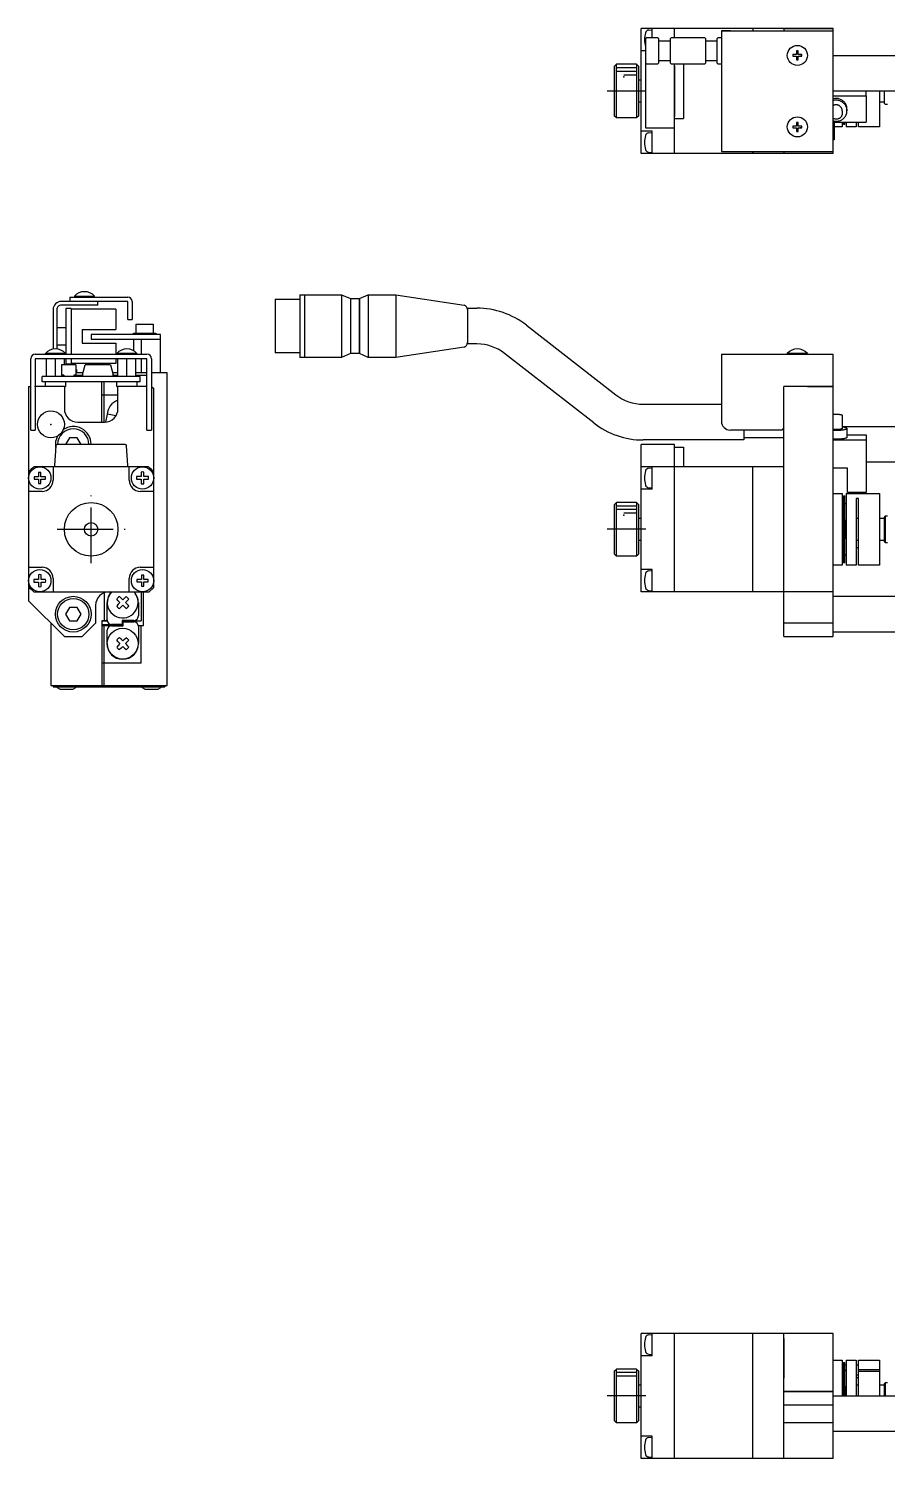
# Model space of a CAD drawing. Extents: x 212 to 617, y -8 to 312.
# Drawn here: x 211.5 to 403.8, y -7.9 to 312.2 of the extents above; entities that cross this region are included whole.
import ezdxf

# ---------------------------------------------------------------- set-up
doc = ezdxf.new("R2010")
doc.units = 0
doc.header["$LTSCALE"] = 10
doc.linetypes.add('CENTER', pattern=[2, 1.25, -0.25, 0.25, -0.25])
doc.layers.get('0').update_dxf_attribs({"linetype": 'CONTINUOUS'})

msp = doc.modelspace()

# ---------------------------------------------------------------- linework, layer by layer
at = {"color": 7, "linetype": 'CONTINUOUS'}
for p, q in [((348.603441, 284.222179), (348.603441, 312.222179)), ((391.603441, 312.222179), (348.603441, 312.222179)), ((350.335991, 311.905036), (351.103441, 311.972179)), ((351.103441, 310.222179), (351.103441, 312.222179)), ((356.113441, 310.222179), (356.113441, 312.222179)), ((366.603441, 311.722179), (391.603441, 311.722179)), ((366.603441, 311.722179), (366.603441, 310.722179)), ((368.603441, 311.722179), (366.603441, 311.722179)), ((366.603441, 310.722179), (366.603441, 285.722179)), ((368.603441, 311.722179), (380.103441, 311.722179)), ((373.603441, 312.222179), (373.603441, 311.722179)), ((380.103441, 311.722179), (380.603441, 311.722179)), ((380.603441, 312.222179), (380.603441, 311.722179)), ((380.603441, 312.222179), (391.603441, 312.222179)), ((380.603441, 311.722179), (391.103441, 311.722179)), ((383.103441, 312.222179), (385.103441, 312.222179)), ((383.103441, 312.222179), (387.103441, 312.222179)), ((385.103441, 312.222179), (387.103441, 312.222179)), ((391.603441, 284.222179), (391.603441, 312.222179)), ((349.603441, 309.875479), (349.944749, 310.222179)), ((349.603441, 309.875479), (349.603441, 289.972179)), ((349.944749, 310.222179), (352.303441, 310.222179)), ((352.303441, 310.222179), (352.603441, 309.922179)), ((352.603441, 304.522179), (352.603441, 309.922179)), ((352.603441, 309.472179), (355.103441, 309.472179)), ((355.103441, 309.922179), (355.403441, 310.222179)), ((355.103441, 309.922179), (355.103441, 304.522179)), ((355.403441, 310.222179), (362.803441, 310.222179)), ((362.803441, 310.222179), (363.103441, 309.922179)), ((363.103441, 304.522179), (363.103441, 309.922179)), ((363.103441, 309.472179), (365.603441, 309.472179)), ((365.603441, 309.922179), (365.903441, 310.222179)), ((365.603441, 309.922179), (365.603441, 304.522179)), ((365.903441, 310.222179), (366.603441, 310.222179)), ((342.603441, 303.722179), (343.103441, 304.222179)), ((347.603441, 304.222179), (343.103441, 304.222179)), ((347.603441, 304.222179), (348.103441, 303.722179)), ((349.603441, 307.222179), (348.603441, 307.222179)), ((349.944749, 304.222179), (349.603441, 304.568879)), ((352.303441, 304.222179), (349.944749, 304.222179)), ((352.603441, 304.522179), (352.303441, 304.222179)), ((355.103441, 304.972179), (352.603441, 304.972179)), ((355.403441, 304.222179), (355.103441, 304.522179)), ((362.803441, 304.222179), (355.403441, 304.222179)), ((356.113441, 303.875179), (356.113441, 304.222179)), ((358.103441, 304.222179), (358.103441, 303.875179)), ((363.103441, 304.522179), (362.803441, 304.222179)), ((365.603441, 304.972179), (363.103441, 304.972179)), ((365.903441, 304.222179), (365.603441, 304.522179)), ((366.603441, 304.222179), (365.903441, 304.222179)), ((382.591922, 306.402179), (382.591922, 306.042179)), ((383.423441, 306.402179), (382.591922, 306.402179)), ((382.591922, 306.042179), (383.423441, 306.042179)), ((382.591922, 306.042179), (383.08872, 306.042179)), ((383.423441, 307.233698), (383.423441, 306.402179)), ((383.783441, 307.233698), (383.423441, 307.233698)), ((383.423441, 306.042179), (383.423441, 305.21066)), ((383.423441, 305.21066), (383.783441, 305.21066)), ((383.783441, 306.402179), (383.783441, 307.233698)), ((384.61496, 306.402179), (383.783441, 306.402179)), ((383.783441, 306.042179), (384.61496, 306.042179)), ((383.783441, 305.21066), (383.783441, 306.042179)), ((384.61496, 306.042179), (384.118162, 306.042179)), ((384.61496, 306.042179), (384.61496, 306.402179)), ((391.603441, 306.222179), (411.603441, 306.222179)), ((342.603441, 303.722179), (342.603441, 298.222179)), ((348.103441, 292.722179), (348.103441, 303.722179)), ((356.103441, 303.875179), (356.113441, 303.875179)), ((356.113441, 292.569179), (356.113441, 303.875179)), ((356.113441, 303.875179), (356.113441, 292.569179)), ((358.103441, 303.875179), (358.103441, 292.569179)), ((342.603441, 298.222179), (342.603441, 292.722179)), ((348.103441, 300.722179), (348.603441, 300.722179)), ((411.603441, 298.222179), (391.603441, 298.222179)), ((399.003442, 297.160072), (399.003442, 298.222179)), ((402.003441, 298.222179), (402.003441, 290.222179)), ((403.003441, 298.222179), (403.003441, 295.522179)), ((348.603441, 295.722179), (348.103441, 295.722179)), ((391.603441, 297.160072), (399.003442, 297.160072)), ((391.783938, 296.51524), (391.603441, 296.468661)), ((391.783938, 296.133622), (391.603441, 296.087043)), ((391.692588, 295.015346), (391.603441, 294.966703)), ((391.78522, 295.057243), (391.692588, 295.015346)), ((391.967575, 296.547912), (391.783938, 296.51524)), ((391.967575, 296.166294), (391.783938, 296.133622)), ((391.880811, 295.092156), (391.78522, 295.057243)), ((391.978815, 295.119885), (391.880811, 295.092156)), ((392.153244, 296.566477), (391.967575, 296.547912)), ((392.153244, 296.184859), (391.967575, 296.166294)), ((392.078671, 295.140272), (391.978815, 295.119885)), ((392.17981, 295.1532), (392.078671, 295.140272)), ((392.339821, 296.570825), (392.153244, 296.566477)), ((392.339821, 296.189207), (392.153244, 296.184859)), ((392.281655, 295.158596), (392.17981, 295.1532)), ((392.383624, 295.15643), (392.281655, 295.158596)), ((392.526178, 296.560928), (392.339821, 296.570825)), ((392.526178, 296.17931), (392.339821, 296.189207)), ((392.485135, 295.146712), (392.383624, 295.15643)), ((392.58561, 295.129499), (392.485135, 295.146712)), ((392.711188, 296.536846), (392.526178, 296.560928)), ((392.711188, 296.155228), (392.526178, 296.17931)), ((392.684474, 295.104889), (392.58561, 295.129499)), ((392.781162, 295.073023), (392.684474, 295.104889)), ((392.893732, 296.498726), (392.711188, 296.536846)), ((392.893732, 296.117108), (392.711188, 296.155228)), ((392.875125, 295.034082), (392.781162, 295.073023)), ((392.965824, 294.988289), (392.875125, 295.034082)), ((393.072707, 296.446796), (392.893732, 296.498726)), ((393.072707, 296.065178), (392.893732, 296.117108)), ((393.052742, 294.935905), (392.965824, 294.988289)), ((393.135384, 294.877229), (393.052742, 294.935905)), ((393.247031, 296.381373), (393.072707, 296.446796)), ((393.247031, 295.999755), (393.072707, 296.065178)), ((393.213276, 294.812596), (393.135384, 294.877229)), ((393.285976, 294.742374), (393.213276, 294.812596)), ((393.415648, 296.30285), (393.247031, 296.381373)), ((393.415648, 295.921232), (393.247031, 295.999755)), ((393.353067, 294.666966), (393.285976, 294.742374)), ((393.414168, 294.5868), (393.353067, 294.666966)), ((393.468928, 294.502335), (393.414168, 294.5868)), ((393.57754, 296.211704), (393.415648, 296.30285)), ((393.57754, 295.830086), (393.415648, 295.921232)), ((393.517036, 294.414053), (393.468928, 294.502335)), ((393.731727, 296.108485), (393.57754, 296.211704)), ((393.731727, 295.726867), (393.57754, 295.830086)), ((393.877278, 295.993817), (393.731727, 296.108485)), ((393.877278, 295.612199), (393.731727, 295.726867)), ((394.013312, 295.868393), (393.877278, 295.993817)), ((394.013312, 295.486775), (393.877278, 295.612199)), ((394.139006, 295.732973), (394.013312, 295.868393)), ((394.139006, 295.351355), (394.013312, 295.486775)), ((394.253601, 295.588375), (394.139006, 295.732973)), ((394.253601, 295.206757), (394.139006, 295.351355)), ((394.356403, 295.435473), (394.253601, 295.588375)), ((394.356403, 295.053855), (394.253601, 295.206757)), ((394.446791, 295.275192), (394.356403, 295.435473)), ((394.446791, 294.893574), (394.356403, 295.053855)), ((394.524218, 295.108501), (394.446791, 295.275192)), ((394.524218, 294.726883), (394.446791, 294.893574)), ((394.588216, 294.936409), (394.524218, 295.108501)), ((394.588216, 294.554791), (394.524218, 294.726883)), ((394.638398, 294.759955), (394.588216, 294.936409)), ((394.638398, 294.378337), (394.588216, 294.554791)), ((394.674461, 294.580207), (394.638398, 294.759955)), ((394.696186, 294.398252), (394.674461, 294.580207)), ((399.003442, 297.160072), (399.003442, 291.270309)), ((403.003441, 295.722179), (402.003441, 295.722179)), ((403.303441, 295.222179), (403.003441, 295.522179)), ((403.753422, 295.222179), (403.303441, 295.222179)), ((343.103441, 292.222179), (342.603441, 292.722179)), ((347.603441, 292.222179), (343.103441, 292.222179)), ((348.103441, 292.722179), (347.603441, 292.222179)), ((356.103441, 292.569179), (356.113441, 292.569179)), ((356.113441, 292.069179), (356.113441, 292.569179)), ((356.113441, 292.069179), (358.103441, 292.069179)), ((356.113441, 285.376947), (356.113441, 292.069179)), ((358.103441, 292.569179), (358.103441, 292.069179)), ((391.683661, 292.083859), (391.603441, 292.128015)), ((391.603441, 291.580102), (391.775062, 291.535471)), ((391.766758, 292.045167), (391.683661, 292.083859)), ((391.852345, 292.012119), (391.766758, 292.045167)), ((391.775062, 291.535471), (391.949574, 291.503417)), ((391.940026, 291.984868), (391.852345, 292.012119)), ((392.029394, 291.963541), (391.940026, 291.984868)), ((391.949574, 291.503417), (392.126023, 291.484113)), ((392.120034, 291.948235), (392.029394, 291.963541)), ((392.211525, 291.939024), (392.120034, 291.948235)), ((392.126023, 291.484113), (392.303442, 291.477667)), ((392.303442, 291.935949), (392.211525, 291.939024)), ((392.409362, 291.940034), (392.303442, 291.935949)), ((392.303442, 291.477667), (392.491744, 291.48493)), ((392.514629, 291.952264), (392.409362, 291.940034)), ((392.491744, 291.48493), (392.678885, 291.506672)), ((392.618593, 291.972564), (392.514629, 291.952264)), ((392.720615, 292.000808), (392.618593, 291.972564)), ((392.678885, 291.506672), (392.863711, 291.542761)), ((392.820065, 292.036823), (392.720615, 292.000808)), ((392.916329, 292.080386), (392.820065, 292.036823)), ((392.863711, 291.542761), (393.045083, 291.592973)), ((393.008815, 292.131229), (392.916329, 292.080386)), ((393.096952, 292.189039), (393.008815, 292.131229)), ((393.045083, 291.592973), (393.221882, 291.657)), ((393.180197, 292.253458), (393.096952, 292.189039)), ((393.258036, 292.32409), (393.180197, 292.253458)), ((393.221882, 291.657), (393.393019, 291.734445)), ((393.32999, 292.400499), (393.258036, 292.32409)), ((393.395615, 292.482214), (393.32999, 292.400499)), ((393.393019, 291.734445), (393.557439, 291.824833)), ((393.454506, 292.568732), (393.395615, 292.482214)), ((393.506301, 292.659519), (393.454506, 292.568732)), ((393.55068, 292.754015), (393.506301, 292.659519)), ((393.558217, 294.322458), (393.517036, 294.414053)), ((393.587369, 292.851637), (393.55068, 292.754015)), ((393.557439, 291.824833), (393.714127, 291.927605)), ((393.592236, 294.228072), (393.558217, 294.322458)), ((393.616142, 292.951784), (393.587369, 292.851637)), ((393.618899, 294.131434), (393.592236, 294.228072)), ((393.636821, 293.053839), (393.616142, 292.951784)), ((393.638053, 294.033097), (393.618899, 294.131434)), ((393.649281, 293.157172), (393.636821, 293.053839)), ((393.649589, 293.93362), (393.638053, 294.033097)), ((393.653442, 293.261145), (393.649281, 293.157172)), ((393.653442, 293.833572), (393.649589, 293.93362)), ((393.653442, 293.833572), (393.653442, 293.261145)), ((393.714127, 291.927605), (393.862118, 292.042128)), ((393.862118, 292.042128), (394.000498, 292.167696)), ((394.000498, 292.167696), (394.128417, 292.303534)), ((394.128417, 292.303534), (394.245083, 292.448806)), ((394.245083, 292.448806), (394.349779, 292.602615)), ((394.349779, 292.602615), (394.441858, 292.764014)), ((394.441858, 292.764014), (394.520753, 292.932006)), ((394.520753, 292.932006), (394.585978, 293.105558)), ((394.585978, 293.105558), (394.63713, 293.283597)), ((394.63713, 293.283597), (394.673894, 293.465028)), ((394.674461, 294.198589), (394.638398, 294.378337)), ((394.673894, 293.465028), (394.696044, 293.64873)), ((394.696186, 294.016634), (394.674461, 294.198589)), ((394.696044, 293.64873), (394.703442, 293.833572)), ((394.703442, 294.21519), (394.696186, 294.398252)), ((394.703442, 293.833572), (394.696186, 294.016634)), ((394.703442, 294.21519), (394.703442, 293.833572)), ((351.103441, 289.222179), (348.603441, 289.222179)), ((349.603441, 289.972179), (356.103441, 289.972179)), ((350.335991, 288.905036), (351.103441, 288.972179)), ((351.103441, 284.222179), (351.103441, 289.222179)), ((382.591922, 290.402179), (382.591922, 290.042179)), ((383.423441, 290.402179), (382.591922, 290.402179)), ((382.591922, 290.042179), (383.423441, 290.042179)), ((382.591922, 290.042179), (383.08872, 290.042179)), ((383.423441, 291.233698), (383.423441, 290.402179)), ((383.783441, 291.233698), (383.423441, 291.233698)), ((383.423441, 290.042179), (383.423441, 289.21066)), ((383.423441, 289.21066), (383.783441, 289.21066)), ((383.783441, 290.402179), (383.783441, 291.233698)), ((384.61496, 290.402179), (383.783441, 290.402179)), ((383.783441, 290.042179), (384.61496, 290.042179)), ((383.783441, 289.21066), (383.783441, 290.042179)), ((384.61496, 290.042179), (384.118162, 290.042179)), ((384.61496, 290.042179), (384.61496, 290.402179)), ((391.603441, 291.270309), (399.003442, 291.270309)), ((391.603441, 291.097859), (391.803442, 291.097859)), ((391.803442, 291.097859), (391.803442, 287.297859)), ((393.653441, 290.222179), (391.803442, 290.222179)), ((393.653441, 291.270309), (393.653441, 290.222179)), ((393.953441, 290.722179), (393.953441, 291.270309)), ((394.203441, 290.722179), (393.953441, 290.722179)), ((394.203441, 290.722179), (394.203441, 291.270309)), ((394.503441, 291.270309), (394.503441, 290.222179)), ((396.753441, 290.222179), (394.503441, 290.222179)), ((396.753441, 291.270309), (396.753441, 290.222179)), ((397.253441, 290.222179), (397.253441, 291.270309)), ((402.003441, 290.222179), (397.253441, 290.222179)), ((356.113441, 284.222179), (356.113441, 285.376947)), ((366.603441, 285.722179), (366.603441, 284.722179)), ((391.803442, 287.297859), (391.603441, 287.297859)), ((391.603441, 284.222179), (348.603441, 284.222179)), ((350.321452, 284.540594), (351.103441, 284.472179)), ((366.603441, 284.722179), (391.603441, 284.722179)), ((373.603441, 284.722179), (373.603441, 284.222179)), ((373.613441, 284.222179), (373.613441, 284.722179)), ((380.603441, 284.722179), (380.603441, 284.222179)), ((223.021331, 253.144065), (223.018949, 253.148951)), ((223.021331, 253.144065), (223.018949, 253.148951)), ((225.046753, 253.148951), (225.044369, 253.144065)), ((233.732851, 251.125477), (218.832851, 251.125477)), ((227.032851, 250.325477), (218.832851, 250.325477)), ((220.732851, 252.125477), (233.732851, 252.125477)), ((220.732851, 252.125477), (220.732851, 251.125477)), ((221.782851, 252.309791), (224.032851, 252.309791)), ((221.782851, 252.309791), (221.782851, 252.125477)), ((224.032851, 252.309791), (226.282851, 252.309791)), ((226.282851, 252.125477), (226.282851, 252.309791)), ((227.032851, 250.325477), (227.032851, 251.125477)), ((233.732851, 247.125477), (233.732851, 251.125477)), ((234.732851, 251.125477), (234.732851, 247.125477)), ((266.753649, 251.623579), (266.753649, 245.623581)), ((266.753649, 251.623579), (272.253649, 251.623579)), ((272.253649, 252.623579), (272.253649, 245.623581)), ((272.253649, 252.623579), (273.253651, 252.623579)), ((273.253651, 252.623579), (273.253651, 245.623581)), ((273.253651, 252.623579), (273.253651, 245.623581)), ((273.253651, 252.623579), (281.560651, 252.623579)), ((281.560651, 252.623579), (281.560651, 245.623581)), ((281.560651, 252.623579), (283.560651, 251.773581)), ((283.560651, 251.773581), (283.560651, 245.623581)), ((283.560651, 251.773581), (285.560651, 251.773581)), ((285.560651, 251.773581), (287.560651, 252.623579)), ((285.560651, 251.773581), (285.560651, 245.623581)), ((285.560651, 245.623581), (285.560651, 251.773581)), ((287.560651, 252.623579), (287.560651, 245.623581)), ((287.560651, 252.623579), (293.753651, 252.623579)), ((293.753651, 252.623579), (293.753651, 245.623581)), ((293.753651, 252.623579), (308.987633, 250.307905)), ((217.032851, 249.325477), (217.032851, 240.478035)), ((217.832851, 249.325477), (217.832851, 240.505007)), ((221.032851, 249.575477), (219.832851, 249.575477)), ((219.832851, 249.575477), (219.832851, 239.325477)), ((221.032851, 249.575477), (221.032851, 239.325477)), ((231.032851, 249.425477), (221.032851, 249.425477)), ((231.032851, 249.425477), (231.032851, 244.825477)), ((233.732851, 247.125477), (234.732851, 247.125477)), ((309.753651, 249.623581), (309.753651, 241.623581)), ((309.753651, 249.623581), (311.891239, 249.623581)), ((217.832851, 245.325477), (219.832851, 245.325477)), ((223.532851, 244.825477), (231.032851, 244.825477)), ((223.532851, 244.825477), (223.532851, 241.825477)), ((241.032851, 243.725477), (225.532851, 243.725477)), ((225.532851, 243.725477), (225.532851, 242.725477)), ((235.032851, 244.025477), (237.532851, 244.025477)), ((235.032851, 243.725477), (235.032851, 244.025477)), ((235.632851, 246.025477), (237.532851, 246.025477)), ((235.632851, 244.025477), (235.632851, 246.025477)), ((237.532851, 246.025477), (239.432851, 246.025477)), ((237.532851, 244.025477), (240.032851, 244.025477)), ((239.432851, 246.025477), (239.432851, 244.025477)), ((240.032851, 244.025477), (240.032851, 243.725477)), ((241.032851, 235.125477), (241.032851, 243.725477)), ((266.753649, 245.623581), (266.753649, 239.623583)), ((272.253649, 245.623581), (272.253649, 238.623581)), ((273.253651, 245.623581), (273.253651, 238.623581)), ((273.253651, 245.623581), (273.253651, 238.623581)), ((281.560651, 245.623581), (281.560651, 238.623581)), ((283.560651, 245.623581), (283.560651, 239.473581)), ((285.560651, 245.623581), (285.560651, 239.473581)), ((285.560651, 239.473581), (285.560651, 245.623581)), ((287.560651, 245.623581), (287.560651, 238.623581)), ((293.753651, 245.623581), (293.753651, 238.623581)), ((322.960127, 245.817935), (342.937081, 230.239725)), ((219.832851, 241.325477), (217.832851, 241.325477)), ((223.532851, 241.825477), (231.032851, 241.825477)), ((225.532851, 242.725477), (241.032851, 242.725477)), ((231.032851, 241.825477), (231.032851, 239.325477)), ((232.518949, 240.34895), (232.521332, 240.344064)), ((234.54437, 240.344064), (234.546753, 240.34895)), ((235.032851, 242.725477), (235.032851, 240.123553)), ((236.796121, 239.325477), (236.796121, 242.725477)), ((308.987633, 240.939255), (293.753651, 238.623581)), ((311.891239, 241.623581), (309.753651, 241.623581)), ((382.589539, 240.348951), (382.591923, 240.344065)), ((384.614961, 240.344065), (384.617343, 240.348951)), ((384.614961, 240.344065), (384.617343, 240.348951)), ((212.032851, 222.325477), (212.032851, 238.325477)), ((213.032851, 239.325477), (238.032851, 239.325477)), ((213.032851, 238.325477), (213.032851, 222.325477)), ((238.032851, 238.325477), (213.032851, 238.325477)), ((219.782851, 239.509791), (215.282851, 239.509791)), ((215.282851, 239.325477), (215.282851, 239.509791)), ((215.532851, 234.325477), (215.532851, 238.325477)), ((217.532851, 234.325477), (217.532851, 238.325477)), ((222.132851, 236.925477), (218.932851, 236.925477)), ((218.932851, 236.925477), (218.932851, 234.625477)), ((219.532851, 236.925477), (219.532851, 238.325477)), ((219.782851, 239.509791), (219.782851, 239.325477)), ((219.832851, 238.325477), (219.832851, 237.075477)), ((221.032851, 237.075477), (219.832851, 237.075477)), ((221.032851, 238.325477), (221.032851, 237.075477)), ((231.032851, 237.225477), (221.032851, 237.225477)), ((222.132851, 236.925477), (222.132851, 234.625477)), ((223.632851, 234.725477), (224.222339, 236.925477)), ((229.843363, 236.925477), (224.222339, 236.925477)), ((229.843363, 236.925477), (230.432851, 234.725477)), ((231.032851, 238.325477), (231.032851, 237.225477)), ((235.782851, 239.509791), (231.282851, 239.509791)), ((231.282851, 239.325477), (231.282851, 239.509791)), ((231.532851, 234.325477), (231.532851, 238.325477)), ((233.532851, 234.325477), (233.532851, 238.325477)), ((235.532851, 234.325477), (235.532851, 238.325477)), ((235.782851, 239.509791), (235.782851, 239.325477)), ((236.796121, 235.125477), (236.796121, 238.325477)), ((238.032851, 222.325477), (238.032851, 238.325477)), ((239.032851, 238.325477), (239.032851, 222.325477)), ((272.253649, 239.623583), (266.753649, 239.623583)), ((273.253651, 238.623581), (272.253649, 238.623581)), ((281.560651, 238.623581), (273.253651, 238.623581)), ((283.560651, 239.473581), (281.560651, 238.623581)), ((285.560651, 239.473581), (283.560651, 239.473581)), ((287.560651, 238.623581), (285.560651, 239.473581)), ((293.753651, 238.623581), (287.560651, 238.623581)), ((338.017575, 223.931123), (318.040621, 239.509333)), ((366.603441, 239.325477), (391.603441, 239.325477)), ((366.603441, 239.325477), (366.603441, 238.325477)), ((366.603441, 239.325477), (381.353441, 239.325477)), ((366.603441, 238.325477), (366.603441, 224.325477)), ((381.353441, 239.325477), (381.353441, 239.509791)), ((385.853441, 239.509791), (385.853441, 239.325477)), ((385.853441, 239.325477), (391.603441, 239.325477)), ((391.603441, 176.125477), (391.603441, 239.325477)), ((214.532851, 233.125477), (214.532851, 234.325477)), ((236.532851, 234.325477), (214.532851, 234.325477)), ((219.432851, 234.625477), (218.932851, 234.625477)), ((219.432851, 234.625477), (219.432851, 234.325477)), ((221.632851, 234.625477), (221.632851, 234.325477)), ((222.132851, 234.625477), (221.632851, 234.625477)), ((222.232851, 235.925477), (222.132851, 235.925477)), ((223.74003, 235.125477), (222.132851, 235.125477)), ((222.132851, 234.625477), (223.632851, 234.625477)), ((222.232851, 235.925477), (222.232851, 235.125477)), ((223.632851, 234.725477), (223.632851, 234.325477)), ((231.532851, 235.125477), (230.325671, 235.125477)), ((230.432851, 234.325477), (230.432851, 234.725477)), ((230.432851, 234.625477), (231.532851, 234.625477)), ((236.707957, 235.125477), (235.532851, 235.125477)), ((235.532851, 234.625477), (238.032851, 234.625477)), ((236.532851, 233.125477), (236.532851, 234.325477)), ((236.707957, 235.125477), (236.796121, 235.125477)), ((238.032851, 235.125477), (236.796121, 235.125477)), ((242.532851, 235.125477), (239.032851, 235.125477)), ((242.532851, 165.125477), (242.532851, 235.125477)), ((211.532851, 232.125477), (211.532851, 184.125477)), ((211.532851, 232.125477), (212.032851, 232.125477)), ((219.532851, 232.125477), (213.032851, 232.125477)), ((236.532851, 233.125477), (214.532851, 233.125477)), ((215.282851, 232.125477), (215.282851, 233.125477)), ((219.532851, 232.125477), (219.532851, 227.125477)), ((219.532851, 232.125477), (219.782851, 232.125477)), ((219.782851, 233.125477), (219.782851, 232.125477)), ((227.945882, 224.125477), (227.945882, 233.125477)), ((228.462097, 224.125477), (228.462097, 233.125477)), ((231.282851, 232.125477), (231.282851, 233.125477)), ((231.282851, 232.125477), (231.532851, 232.125477)), ((231.532851, 227.125477), (231.532851, 232.125477)), ((238.032851, 232.125477), (231.532851, 232.125477)), ((235.782851, 233.125477), (235.782851, 232.125477)), ((239.032851, 232.125477), (239.532851, 231.625477)), ((239.532851, 187.125477), (239.532851, 231.625477)), ((391.603441, 232.125477), (380.603441, 232.125477)), ((380.603441, 176.125477), (380.603441, 232.125477)), ((385.853441, 232.125477), (391.603441, 232.125477)), ((231.532851, 230.125477), (227.945882, 230.125477)), ((349.086463, 228.125477), (366.603441, 228.125477)), ((222.532851, 224.125477), (228.532851, 224.125477)), ((228.825492, 224.139784), (229.168688, 225.905376)), ((231.076281, 225.534577), (229.168688, 225.905376)), ((391.603442, 225.868043), (391.692589, 225.877499)), ((391.692589, 225.877499), (391.785221, 225.885643)), ((391.785221, 225.885643), (391.880812, 225.892429)), ((391.880812, 225.892429), (391.978816, 225.897819)), ((391.978816, 225.897819), (392.078672, 225.901782)), ((392.078672, 225.901782), (392.179811, 225.904295)), ((392.179811, 225.904295), (392.281656, 225.905344)), ((392.281656, 225.905344), (392.383625, 225.904922)), ((392.383625, 225.904922), (392.485136, 225.903034)), ((392.485136, 225.903034), (392.585611, 225.899688)), ((392.585611, 225.899688), (392.684475, 225.894904)), ((392.684475, 225.894904), (392.781163, 225.88871)), ((392.781163, 225.88871), (392.875126, 225.881141)), ((392.875126, 225.881141), (392.965825, 225.872239)), ((392.965825, 225.872239), (393.052743, 225.862057)), ((393.052743, 225.862057), (393.135385, 225.850651)), ((393.135385, 225.850651), (393.213277, 225.838088)), ((393.213277, 225.838088), (393.285977, 225.824438)), ((393.285977, 225.824438), (393.353068, 225.80978)), ((393.353068, 225.80978), (393.414169, 225.794198)), ((393.414169, 225.794198), (393.468929, 225.777779)), ((393.468929, 225.777779), (393.517037, 225.760619)), ((393.517037, 225.760619), (393.558218, 225.742815)), ((393.558218, 225.742815), (393.592237, 225.724468)), ((393.592237, 225.724468), (393.6189, 225.705684)), ((393.6189, 225.705684), (393.638054, 225.686569)), ((393.638054, 225.686569), (393.64959, 225.667232)), ((393.64959, 225.667232), (393.653443, 225.647785)), ((393.653443, 225.647785), (393.653443, 222.702903)), ((212.032851, 222.325477), (213.032851, 222.325477)), ((238.032851, 222.325477), (239.032851, 222.325477)), ((380.103441, 222.325477), (368.603441, 222.325477)), ((371.603441, 222.325477), (371.603441, 220.125477)), ((380.603441, 222.825477), (380.103441, 222.325477)), ((391.683662, 222.474062), (391.603442, 222.482645)), ((391.775063, 222.256197), (391.603442, 222.264873)), ((391.766759, 222.466541), (391.683662, 222.474062)), ((391.852346, 222.460117), (391.766759, 222.466541)), ((391.949575, 222.249967), (391.775063, 222.256197)), ((391.940027, 222.45482), (391.852346, 222.460117)), ((392.029395, 222.450674), (391.940027, 222.45482)), ((392.126024, 222.246214), (391.949575, 222.249967)), ((392.120035, 222.447699), (392.029395, 222.450674)), ((392.211526, 222.445909), (392.120035, 222.447699)), ((392.303443, 222.244961), (392.126024, 222.246214)), ((392.303443, 222.445311), (392.211526, 222.445909)), ((392.409363, 222.446105), (392.303443, 222.445311)), ((392.491745, 222.246373), (392.303443, 222.244961)), ((392.51463, 222.448482), (392.409363, 222.446105)), ((392.678886, 222.250599), (392.491745, 222.246373)), ((392.618594, 222.452428), (392.51463, 222.448482)), ((392.720616, 222.457918), (392.618594, 222.452428)), ((392.863712, 222.257614), (392.678886, 222.250599)), ((392.820066, 222.464919), (392.720616, 222.457918)), ((392.91633, 222.473387), (392.820066, 222.464919)), ((393.045084, 222.267375), (392.863712, 222.257614)), ((393.008816, 222.48327), (392.91633, 222.473387)), ((393.096953, 222.494507), (393.008816, 222.48327)), ((393.221883, 222.27982), (393.045084, 222.267375)), ((393.180198, 222.507028), (393.096953, 222.494507)), ((393.258037, 222.520758), (393.180198, 222.507028)), ((393.39302, 222.294874), (393.221883, 222.27982)), ((393.329991, 222.53561), (393.258037, 222.520758)), ((393.395616, 222.551494), (393.329991, 222.53561)), ((393.55744, 222.312444), (393.39302, 222.294874)), ((393.454507, 222.568311), (393.395616, 222.551494)), ((393.506302, 222.585959), (393.454507, 222.568311)), ((393.550681, 222.604327), (393.506302, 222.585959)), ((393.58737, 222.623303), (393.550681, 222.604327)), ((393.714128, 222.33242), (393.55744, 222.312444)), ((393.616143, 222.642769), (393.58737, 222.623303)), ((393.636822, 222.662607), (393.616143, 222.642769)), ((393.649282, 222.682693), (393.636822, 222.662607)), ((393.653443, 222.702903), (393.649282, 222.682693)), ((393.653443, 223.125477), (410.026197, 223.125477)), ((393.653443, 223.081528), (393.809787, 223.059411)), ((393.862119, 222.354682), (393.714128, 222.33242)), ((393.809787, 223.059411), (393.956225, 223.03495)), ((394.000499, 222.379089), (393.862119, 222.354682)), ((393.956225, 223.03495), (394.091794, 223.008305)), ((394.128418, 222.405494), (394.000499, 222.379089)), ((394.091794, 223.008305), (394.215602, 222.979652)), ((394.245084, 222.433732), (394.128418, 222.405494)), ((394.215602, 222.979652), (394.326836, 222.949178)), ((394.34978, 222.463629), (394.245084, 222.433732)), ((394.326836, 222.949178), (394.424764, 222.917086)), ((394.441859, 222.495002), (394.34978, 222.463629)), ((394.424764, 222.917086), (394.508741, 222.883584)), ((394.520754, 222.527656), (394.441859, 222.495002)), ((394.508741, 222.883584), (394.578216, 222.848895)), ((394.585979, 222.561391), (394.520754, 222.527656)), ((394.578216, 222.848895), (394.632732, 222.813245)), ((394.637131, 222.595999), (394.585979, 222.561391)), ((394.632732, 222.813245), (394.67193, 222.77687)), ((394.673895, 222.631265), (394.637131, 222.595999)), ((394.67193, 222.77687), (394.695552, 222.740009)), ((394.696045, 222.666973), (394.673895, 222.631265)), ((394.695552, 222.740009), (394.703443, 222.702903)), ((394.703443, 222.702903), (394.696045, 222.666973)), ((394.703443, 222.702903), (394.703443, 220.739649)), ((394.703443, 221.312075), (399.003443, 221.312075)), ((399.003443, 221.312075), (399.003443, 220.167221)), ((217.61297, 218.846404), (217.303829, 214.425477)), ((233.153462, 219.125477), (217.912239, 219.125477)), ((220.666825, 220.625477), (219.8008, 219.125477)), ((222.398876, 220.625477), (220.666825, 220.625477)), ((223.264902, 219.125477), (222.398876, 220.625477)), ((233.761873, 214.425477), (233.452731, 218.846404)), ((356.103441, 219.125477), (348.603441, 219.125477)), ((348.603441, 186.125477), (348.603441, 219.125477)), ((371.603441, 220.125477), (349.086463, 220.125477)), ((356.103441, 214.125477), (356.103441, 219.125477)), ((356.113441, 218.525477), (358.103441, 218.525477)), ((358.103441, 218.525477), (358.103441, 214.125477)), ((380.603441, 220.625477), (371.603441, 220.625477)), ((391.603441, 220.167221), (399.003443, 220.167221)), ((391.775063, 220.292943), (391.603442, 220.301619)), ((391.949575, 220.286713), (391.775063, 220.292943)), ((392.126024, 220.28296), (391.949575, 220.286713)), ((392.303443, 220.281707), (392.126024, 220.28296)), ((392.491745, 220.283119), (392.303443, 220.281707)), ((392.678886, 220.287345), (392.491745, 220.283119)), ((392.863712, 220.29436), (392.678886, 220.287345)), ((393.045084, 220.304121), (392.863712, 220.29436)), ((393.221883, 220.316566), (393.045084, 220.304121)), ((393.39302, 220.33162), (393.221883, 220.316566)), ((393.55744, 220.34919), (393.39302, 220.33162)), ((393.714128, 220.369166), (393.55744, 220.34919)), ((393.862119, 220.391428), (393.714128, 220.369166)), ((394.000499, 220.415835), (393.862119, 220.391428)), ((394.128418, 220.44224), (394.000499, 220.415835)), ((394.245084, 220.470478), (394.128418, 220.44224)), ((394.34978, 220.500375), (394.245084, 220.470478)), ((394.441859, 220.531748), (394.34978, 220.500375)), ((394.520754, 220.564402), (394.441859, 220.531748)), ((394.585979, 220.598137), (394.520754, 220.564402)), ((394.637131, 220.632745), (394.585979, 220.598137)), ((394.673895, 220.668011), (394.637131, 220.632745)), ((394.696045, 220.703719), (394.673895, 220.668011)), ((394.703443, 220.739649), (394.696045, 220.703719)), ((399.003443, 220.167221), (399.003443, 208.387695)), ((409.425747, 215.125477), (399.003443, 215.125477)), ((214.032851, 214.125477), (212.687618, 214.125477)), ((212.784618, 211.885477), (212.784618, 211.365477)), ((213.772851, 211.885477), (212.784618, 211.885477)), ((212.784618, 211.365477), (213.772851, 211.365477)), ((213.772851, 212.87371), (213.772851, 211.885477)), ((214.292851, 212.87371), (213.772851, 212.87371)), ((213.772851, 211.365477), (213.772851, 210.377244)), ((217.032851, 214.125477), (214.032851, 214.125477)), ((214.292851, 211.885477), (214.292851, 212.87371)), ((215.281084, 211.885477), (214.292851, 211.885477)), ((214.292851, 211.365477), (215.281084, 211.365477)), ((214.292851, 210.377244), (214.292851, 211.365477)), ((215.281084, 211.365477), (215.281084, 211.885477)), ((234.032851, 214.125477), (217.032851, 214.125477)), ((217.032851, 214.125477), (217.032851, 211.125477)), ((217.303829, 214.425477), (217.282851, 214.125477)), ((233.782851, 214.125477), (233.761873, 214.425477)), ((234.032851, 211.125477), (234.032851, 214.125477)), ((237.032851, 214.125477), (234.032851, 214.125477)), ((236.732851, 211.925477), (235.716606, 211.925477)), ((235.716606, 211.325477), (236.732851, 211.325477)), ((236.732851, 212.941722), (236.732851, 211.925477)), ((236.732851, 211.325477), (236.732851, 210.309232)), ((238.378083, 214.125477), (237.032851, 214.125477)), ((237.332851, 211.925477), (237.332851, 212.941722)), ((238.349095, 211.925477), (237.332851, 211.925477)), ((237.332851, 210.309232), (237.332851, 211.325477)), ((237.332851, 211.325477), (238.349095, 211.325477)), ((380.603441, 214.125477), (348.603441, 214.125477)), ((350.335991, 213.808334), (351.103441, 213.875477)), ((351.103441, 209.125477), (351.103441, 214.125477)), ((394.803443, 213.786645), (391.603441, 213.786645)), ((394.803443, 208.387695), (394.803443, 213.786645)), ((214.532851, 208.625477), (211.532851, 208.625477)), ((213.772851, 210.377244), (214.292851, 210.377244)), ((239.532851, 208.625477), (236.532851, 208.625477)), ((351.103441, 209.125477), (348.603441, 209.125477)), ((350.321452, 209.443892), (351.103441, 209.375477)), ((391.603441, 208.125477), (393.653441, 208.125477)), ((393.653441, 208.125477), (393.653441, 192.125477)), ((394.503441, 208.125477), (394.503441, 192.125477)), ((394.503441, 208.125477), (402.003441, 208.125477)), ((399.003443, 208.387695), (394.803443, 208.387695)), ((402.003441, 208.125477), (402.003441, 192.125477)), ((342.603441, 205.625477), (343.099787, 206.121823)), ((342.603441, 205.625477), (342.603441, 194.625477)), ((347.603441, 206.125477), (343.103441, 206.125477)), ((347.603441, 206.125477), (343.103441, 206.125477)), ((347.603441, 206.121823), (343.103441, 206.121823)), ((347.607099, 206.121823), (348.103441, 205.625477)), ((348.103441, 194.625477), (348.103441, 205.625477)), ((393.653441, 205.914565), (393.953441, 205.914565)), ((393.953441, 192.625477), (393.953441, 207.625477)), ((393.953441, 207.625477), (394.203441, 207.625477)), ((394.203441, 192.625477), (394.203441, 207.625477)), ((394.203441, 205.914565), (394.503441, 205.914565)), ((397.253441, 207.016917), (396.753441, 207.016917)), ((396.753441, 207.016917), (396.753441, 192.125477)), ((397.253441, 192.125477), (397.253441, 207.016917)), ((348.103441, 202.625477), (348.603441, 202.625477)), ((393.953441, 202.114565), (393.653441, 202.114565)), ((394.503441, 202.114565), (394.203441, 202.114565)), ((394.303441, 200.125477), (394.303441, 202.114565)), ((396.753441, 202.625477), (397.253441, 202.625477)), ((402.003441, 202.625477), (403.003441, 202.625477)), ((403.003441, 202.825477), (403.303441, 203.125477)), ((403.003441, 202.825477), (403.003441, 200.125477)), ((403.303441, 203.125477), (403.753423, 203.125477)), ((394.303441, 198.136391), (394.303441, 200.125477)), ((403.003441, 200.125477), (403.003441, 197.425477)), ((348.603441, 197.625477), (348.103441, 197.625477)), ((393.653441, 198.136391), (393.953441, 198.136391)), ((394.203441, 198.136391), (394.503441, 198.136391)), ((397.253441, 197.625477), (396.753441, 197.625477)), ((396.753441, 196.062465), (397.253441, 196.062465)), ((403.003441, 197.625477), (402.003441, 197.625477)), ((403.303441, 197.125477), (403.003441, 197.425477)), ((403.753423, 197.125477), (403.303441, 197.125477)), ((343.099789, 194.129133), (342.603441, 194.625477)), ((347.603441, 194.129133), (343.099789, 194.129133)), ((347.603441, 194.125477), (343.103441, 194.125477)), ((347.603441, 194.125477), (343.103441, 194.125477)), ((348.103441, 194.625477), (347.607097, 194.129133)), ((393.653441, 192.125477), (391.603441, 192.125477)), ((393.953441, 194.336391), (393.653441, 194.336391)), ((394.203441, 192.625477), (393.953441, 192.625477)), ((394.503441, 194.336391), (394.203441, 194.336391)), ((396.753441, 192.125477), (394.503441, 192.125477)), ((402.003441, 192.125477), (397.253441, 192.125477)), ((211.532851, 191.625477), (214.532851, 191.625477)), ((213.732851, 188.925477), (212.716606, 188.925477)), ((213.732851, 189.941722), (213.732851, 188.925477)), ((214.332851, 188.925477), (214.332851, 189.941722)), ((215.349095, 188.925477), (214.332851, 188.925477)), ((217.032851, 189.125477), (217.032851, 186.125477)), ((234.032851, 186.125477), (234.032851, 189.125477)), ((235.784618, 188.885477), (235.784618, 188.365477)), ((236.772851, 188.885477), (235.784618, 188.885477)), ((236.532851, 191.625477), (239.532851, 191.625477)), ((236.772851, 189.87371), (236.772851, 188.885477)), ((237.292851, 189.87371), (236.772851, 189.87371)), ((237.292851, 188.885477), (237.292851, 189.87371)), ((238.281084, 188.885477), (237.292851, 188.885477)), ((238.281084, 188.365477), (238.281084, 188.885477)), ((351.103441, 191.125477), (348.603441, 191.125477)), ((350.335991, 190.808334), (351.103441, 190.875477)), ((351.103441, 186.125477), (351.103441, 191.125477)), ((212.687618, 186.125477), (238.532851, 186.125477)), ((212.716606, 188.325477), (213.732851, 188.325477)), ((213.732851, 188.325477), (213.732851, 187.309232)), ((214.332851, 188.325477), (215.349095, 188.325477)), ((214.332851, 187.309232), (214.332851, 188.325477)), ((228.462097, 185.927884), (228.462097, 179.625477)), ((228.462097, 185.927884), (228.462097, 180.125477)), ((235.784618, 188.365477), (236.772851, 188.365477)), ((236.739072, 186.125477), (236.739072, 179.625477)), ((236.772851, 188.365477), (236.772851, 187.377244)), ((236.772851, 187.377244), (237.292851, 187.377244)), ((237.257559, 178.625477), (237.257559, 186.125477)), ((237.292851, 188.365477), (238.281084, 188.365477)), ((237.292851, 187.377244), (237.292851, 188.365477)), ((239.532851, 187.125477), (238.532851, 186.125477)), ((391.603441, 186.125477), (348.603441, 186.125477)), ((350.321452, 186.443892), (351.103441, 186.375477)), ((356.103441, 186.125477), (350.603441, 186.125477)), ((219.532851, 176.125477), (211.532851, 184.125477)), ((220.666825, 182.625477), (219.8008, 181.125477)), ((222.398876, 182.625477), (220.666825, 182.625477)), ((223.264902, 181.125477), (222.398876, 182.625477)), ((226.532851, 183.125477), (226.532851, 179.125477)), ((229.096313, 179.825477), (229.096313, 183.725477)), ((231.613041, 184.101683), (231.260343, 184.473854)), ((231.613041, 183.349271), (231.260343, 182.9771)), ((231.980559, 183.725477), (231.613041, 184.101683)), ((231.980559, 183.725477), (231.613041, 183.349271)), ((232.220107, 184.708749), (231.847936, 185.061447)), ((232.220107, 182.742205), (231.847936, 182.389507)), ((232.596313, 184.341231), (232.220107, 184.708749)), ((232.596313, 183.109723), (232.220107, 182.742205)), ((232.596313, 184.341231), (232.972519, 184.708749)), ((232.596313, 183.109723), (232.972519, 182.742205)), ((232.972519, 184.708749), (233.34469, 185.061447)), ((232.972519, 182.742205), (233.34469, 182.389507)), ((233.212067, 183.725477), (233.579585, 184.101683)), ((233.212067, 183.725477), (233.579585, 183.349271)), ((233.579585, 184.101683), (233.932283, 184.473854)), ((233.579585, 183.349271), (233.932283, 182.9771)), ((236.096313, 183.725477), (236.096313, 180.725477)), ((391.603441, 185.125477), (409.425745, 185.125477)), ((219.8008, 181.125477), (220.666825, 179.625477)), ((220.666825, 179.625477), (222.398876, 179.625477)), ((222.398876, 179.625477), (223.264902, 181.125477)), ((227.945882, 179.625477), (227.945882, 165.125477)), ((229.116517, 179.625477), (227.945882, 179.625477)), ((229.142374, 179.525477), (227.945882, 179.525477)), ((232.496313, 179.725477), (232.496313, 178.825477)), ((235.096313, 179.725477), (232.496313, 179.725477)), ((232.496313, 179.625477), (236.739072, 179.625477)), ((232.696313, 179.425477), (235.096313, 179.425477)), ((232.696313, 178.525477), (232.696313, 179.425477)), ((216.532851, 179.125477), (216.532851, 165.125477)), ((219.532851, 176.125477), (223.532851, 176.125477)), ((226.532851, 179.125477), (223.532851, 176.125477)), ((232.696313, 178.725477), (227.945882, 178.725477)), ((227.945882, 178.625477), (232.696313, 178.625477)), ((228.462097, 170.125477), (228.462097, 178.625477)), ((228.462097, 165.125477), (228.462097, 178.125477)), ((229.095497, 178.725477), (231.655997, 178.725477)), ((229.096313, 174.525477), (229.096313, 177.525477)), ((232.496313, 178.825477), (230.096313, 178.825477)), ((230.096313, 178.525477), (232.696313, 178.525477)), ((231.655997, 178.725477), (232.317079, 178.725477)), ((231.69303, 178.725477), (231.693742, 178.725477)), ((231.69303, 178.725477), (231.701528, 178.725477)), ((231.693742, 178.725477), (231.69303, 178.725477)), ((232.532851, 178.725477), (231.69303, 178.725477)), ((232.696313, 178.725477), (231.69303, 178.725477)), ((231.69303, 178.725477), (232.044453, 178.725477)), ((231.69303, 178.725477), (232.044453, 178.725477)), ((232.532851, 178.725477), (231.69303, 178.725477)), ((231.69303, 178.725477), (231.701528, 178.725477)), ((231.69303, 178.725477), (232.317079, 178.725477)), ((231.693742, 178.725477), (231.701528, 178.725477)), ((231.693742, 178.725477), (231.701528, 178.725477)), ((232.304925, 178.725477), (232.044453, 178.725477)), ((232.044453, 178.725477), (232.304925, 178.725477)), ((232.304925, 178.725477), (232.317079, 178.725477)), ((232.304925, 178.725477), (232.317079, 178.725477)), ((236.076109, 178.625477), (236.085391, 178.625477)), ((236.085391, 178.625477), (237.257559, 178.625477)), ((236.096313, 178.425477), (236.096313, 174.525477)), ((236.739072, 170.125477), (236.739072, 178.625477)), ((236.739072, 170.625477), (236.739072, 178.125477)), ((391.603441, 179.125477), (380.603441, 179.125477)), ((380.603441, 176.125477), (391.603441, 176.125477)), ((410.026197, 177.125477), (391.603441, 177.125477)), ((231.613041, 174.901683), (231.260343, 175.273854)), ((231.613041, 174.149271), (231.260343, 173.7771)), ((231.980559, 174.525477), (231.613041, 174.901683)), ((231.980559, 174.525477), (231.613041, 174.149271)), ((232.220107, 175.508749), (231.847936, 175.861448)), ((232.220107, 173.542205), (231.847936, 173.189507)), ((232.596313, 175.141231), (232.220107, 175.508749)), ((232.596313, 173.909723), (232.220107, 173.542205)), ((232.596313, 175.141231), (232.972519, 175.508749)), ((232.596313, 173.909723), (232.972519, 173.542205)), ((232.972519, 175.508749), (233.34469, 175.861448)), ((232.972519, 173.542205), (233.34469, 173.189507)), ((233.212067, 174.525477), (233.579585, 174.901683)), ((233.212067, 174.525477), (233.579585, 174.149271)), ((233.579585, 174.901683), (233.932283, 175.273854)), ((233.579585, 174.149271), (233.932283, 173.7771)), ((236.739072, 170.125477), (227.945882, 170.125477)), ((216.532851, 165.125477), (242.532851, 165.125477)), ((217.032851, 165.125477), (217.032851, 164.825477)), ((217.032851, 164.825477), (242.032851, 164.825477)), ((218.032851, 164.614152), (218.032851, 164.825477)), ((218.532851, 164.325477), (218.032851, 164.614152)), ((218.532851, 164.325477), (221.532851, 164.325477)), ((222.032851, 164.614152), (221.532851, 164.325477)), ((222.032851, 164.825477), (222.032851, 164.614152)), ((227.788482, 165.125477), (227.788482, 164.825477)), ((237.032851, 164.614152), (237.032851, 164.825477)), ((237.532851, 164.325477), (237.032851, 164.614152)), ((237.532851, 164.325477), (240.532851, 164.325477)), ((241.032851, 164.614152), (240.532851, 164.325477)), ((241.032851, 164.825477), (241.032851, 164.614152)), ((242.032851, 165.125477), (242.032851, 164.825477)), ((391.603441, 20.125477), (348.603441, 20.125477)), ((348.603441, -7.874523), (348.603441, 20.125477)), ((350.335991, 19.808334), (351.103441, 19.875477)), ((351.103441, 15.125477), (351.103441, 20.125477)), ((380.603441, -7.874523), (380.603441, 20.125477)), ((391.603441, -7.874523), (391.603441, 20.125477)), ((380.603441, 18.970709), (380.603441, 10.125477)), ((351.103441, 15.125477), (348.603441, 15.125477)), ((350.321452, 15.443892), (351.103441, 15.375477)), ((391.603441, 14.125477), (393.653441, 14.125477)), ((393.653441, 14.125477), (393.653441, 6.125477)), ((393.653441, 13.077347), (393.953441, 13.077347)), ((393.953441, 6.125477), (393.953441, 13.625477)), ((393.953441, 13.625477), (394.203441, 13.625477)), ((394.203441, 6.125477), (394.203441, 13.625477)), ((394.203441, 13.077347), (394.503441, 13.077347)), ((394.503441, 14.125477), (394.503441, 6.125477)), ((394.503441, 14.125477), (396.753441, 14.125477)), ((396.753441, 14.125477), (396.753441, 6.125477)), ((396.753441, 13.077347), (397.253441, 13.077347)), ((397.253441, 6.125477), (397.253441, 14.125477)), ((397.253441, 14.125477), (402.003441, 14.125477)), ((402.003441, 14.125477), (402.003441, 6.125477)), ((342.603441, 11.625477), (343.103441, 12.125477)), ((342.603441, 11.625477), (342.603441, 0.625477)), ((347.603441, 12.125477), (343.103441, 12.125477)), ((347.603441, 12.125477), (348.103441, 11.625477)), ((348.103441, 6.125477), (348.103441, 11.625477)), ((393.653441, 11.914565), (393.953441, 11.914565)), ((394.203441, 11.914565), (394.503441, 11.914565)), ((397.253441, 10.787639), (396.753441, 10.787639)), ((397.253441, 10.188489), (396.753441, 10.188489)), ((402.003441, 11.956345), (397.253441, 11.956345)), ((402.003441, 11.602791), (397.253441, 11.602791)), ((348.103441, 8.625477), (348.603441, 8.625477)), ((391.603441, 7.125477), (380.603441, 7.125477)), ((380.603441, 7.125477), (391.603441, 7.125477)), ((393.953441, 8.114565), (393.653441, 8.114565)), ((394.503441, 8.114565), (394.203441, 8.114565)), ((394.303441, 6.125477), (394.303441, 8.114565)), ((396.753441, 8.625477), (397.253441, 8.625477)), ((402.003441, 8.625477), (403.003441, 8.625477)), ((403.003441, 8.825477), (403.303441, 9.125477)), ((403.003441, 8.825477), (403.003441, 6.125477)), ((403.303441, 6.125477), (403.303441, 9.125477)), ((403.303441, 9.125477), (403.753423, 9.125477)), ((348.103441, 0.625477), (348.103441, 6.125477)), ((348.603441, 3.625477), (348.103441, 3.625477)), ((380.603441, 4.125477), (391.603441, 4.125477)), ((391.603441, 6.125477), (411.603441, 6.125477)), ((343.103441, 0.125477), (342.603441, 0.625477)), ((347.603441, 0.125477), (343.103441, 0.125477)), ((348.103441, 0.625477), (347.603441, 0.125477)), ((391.603441, 0.125477), (380.603441, 0.125477)), ((351.103441, -2.874523), (348.603441, -2.874523)), ((350.335991, -3.191666), (351.103441, -3.124523)), ((351.103441, -7.874523), (351.103441, -2.874523)), ((411.603441, -1.874523), (391.603441, -1.874523)), ((391.603441, -7.874523), (348.603441, -7.874523)), ((350.321452, -7.556108), (351.103441, -7.624523))]:
    msp.add_line(p, q, dxfattribs=at)
at = {"color": 4, "linetype": 'CONTINUOUS'}
for p, q in [((343.103441, 292.225833), (343.103441, 304.225833)), ((347.603441, 304.225833), (347.603441, 292.225833)), ((347.603441, 303.425833), (343.103441, 303.425833)), ((347.603441, 302.625833), (343.103441, 302.625833)), ((347.603441, 301.829487), (344.777326, 301.829487)), ((383.603441, 239.509791), (381.353441, 239.509791)), ((385.853441, 239.509791), (383.603441, 239.509791)), ((356.113441, 187.280245), (356.113441, 214.125477)), ((373.613441, 186.125477), (373.613441, 214.125477)), ((343.103441, 194.125477), (343.103441, 206.125477)), ((347.603441, 205.325477), (343.103441, 205.325477)), ((347.603441, 206.125477), (347.603441, 194.125477)), ((347.603441, 204.525477), (343.103441, 204.525477)), ((347.603441, 203.729131), (344.777326, 203.729131)), ((403.303441, 200.125477), (403.303441, 203.125477)), ((403.303441, 197.125477), (403.303441, 200.125477)), ((356.103441, 187.284139), (356.113441, 187.284139)), ((356.103441, 186.135477), (356.113441, 186.135477)), ((356.113441, 186.125477), (356.113441, 187.280245)), ((356.113441, -7.874523), (356.113441, 20.125477)), ((373.613441, -7.874523), (373.613441, 20.125477)), ((343.103441, 0.125477), (343.103441, 12.125477)), ((347.603441, 11.325477), (343.103441, 11.325477)), ((347.603441, 10.525477), (343.103441, 10.525477)), ((347.603441, 12.125477), (347.603441, 0.125477))]:
    msp.add_line(p, q, dxfattribs=at)
at = {"color": 4, "linetype": 'CENTER'}
for p, q in [((349.693441, 298.225833), (341.013441, 298.225833)), ((225.532851, 192.525477), (225.532851, 207.725477)), ((217.932851, 200.125477), (233.132851, 200.125477)), ((349.693441, 200.125477), (341.013441, 200.125477)), ((349.693441, 6.125477), (341.013441, 6.125477))]:
    msp.add_line(p, q, dxfattribs=at)
at = {"color": 7, "linetype": 'CONTINUOUS'}
for centre, radius in [((383.603441, 306.222179), 2.25), ((383.603441, 290.222179), 2.25), ((216.532851, 223.625477), 3), ((214.032851, 211.625477), 2.5), ((237.032851, 211.625477), 2.5), ((225.532851, 200.125477), 6), ((225.532851, 200.125477), 1.5), ((214.032851, 188.625477), 2.5), ((237.032851, 188.625477), 2.5), ((221.532851, 181.125477), 4), ((221.532851, 181.125477), 3.5), ((232.596313, 174.525477), 3.45)]:
    msp.add_circle(centre, radius, dxfattribs=at)
for centre, radius, start, end in [((355.403441, 309.722179), 6, 164.718428, 194.835112), ((350.407545, 311.087175), 0.820985, 95, 164.718428), ((355.403441, 286.722179), 6, 164.718428, 195.442716), ((350.407545, 288.087175), 0.820985, 95, 164.718428), ((350.391176, 285.33755), 0.8, 195.442716, 265), ((224.032851, 250.325477), 3, 41.409635, 138.590378), ((218.83285, 249.325478), 1.799999, 89.9999572, 180.0000428), ((218.83285, 249.325478), 0.999999, 89.9999572, 180.0000428), ((233.732851, 251.125477), 1, 0, 90), ((308.753649, 249.335663), 1.000002, 0, 76.468302), ((311.891239, 231.623581), 18, 52.052569, 90), ((217.532851, 237.525477), 3, 41.409622, 138.590378), ((233.532851, 237.525477), 3, 41.409622, 138.590378), ((308.753649, 241.911497), 1.000002, 283.531698, 0), ((311.891239, 231.623581), 10, 52.052569, 90), ((383.603441, 237.525477), 3, 41.409622, 138.590365), ((213.032851, 238.325477), 1, 90, 180), ((238.032851, 238.325477), 1, 0, 90), ((232.596313, 225.725477), 3.45, 107.953794, 178.866224), ((349.086463, 238.125479), 10, 232.052569, 270), ((222.532851, 227.125477), 3, 180, 270), ((228.532851, 227.125477), 3, 270, 0), ((368.603441, 224.325477), 2, 180, 270), ((221.532851, 219.125477), 4, 151.862254, 189.414744), ((221.532851, 219.125477), 3.5, 0, 180), ((221.532851, 219.125477), 4, 0, 124.163321), ((349.086463, 238.125479), 18, 232.052569, 270), ((217.912239, 218.825477), 0.3, 90, 176), ((233.153462, 218.825477), 0.3, 4, 90), ((225.532851, 200.125477), 19, 132.536898, 137.463102), ((237.032851, 211.625477), 1.35, 167.160412, 192.839588), ((237.032851, 211.625477), 1.35, 77.160412, 102.839588), ((237.032851, 211.625477), 1.35, 347.160412, 12.839588), ((225.532851, 200.125477), 19, 42.536898, 47.463102), ((355.403441, 211.625477), 6, 164.718428, 195.442716), ((350.407545, 212.990473), 0.820985, 95, 164.718428), ((214.532851, 211.125477), 2.5, 270, 0), ((236.532851, 211.125477), 2.5, 180, 270), ((237.032851, 211.625477), 1.35, 257.160412, 282.839588), ((350.391176, 210.240848), 0.8, 195.442716, 265), ((214.032851, 188.625477), 1.35, 167.160412, 192.839588), ((214.032851, 188.625477), 1.35, 77.160412, 102.839588), ((214.532851, 189.125477), 2.5, 0, 90), ((214.032851, 188.625477), 1.35, 347.160412, 12.839588), ((236.532851, 189.125477), 2.5, 90, 180), ((355.403441, 188.625477), 6, 164.718428, 195.442716), ((350.407545, 189.990473), 0.820985, 95, 164.718428), ((225.532851, 200.125477), 19, 222.536898, 227.463102), ((214.032851, 188.625477), 1.35, 257.160412, 282.839588), ((229.532851, 183.125477), 3, 90, 180), ((232.596313, 183.725477), 3.5, 136.708192, 180), ((232.596313, 183.725477), 3.45, 135.92079, 0), ((232.596313, 183.725477), 3.45, 0, 44.07921), ((232.596313, 183.725477), 3.5, 0, 43.291808), ((350.391176, 187.240848), 0.8, 195.442716, 265), ((232.596313, 183.725477), 1.531302, 119.25645, 150.74355), ((232.596313, 183.725477), 1.531302, 209.25645, 240.74355), ((232.596313, 183.725477), 1.531302, 29.25645, 60.74355), ((232.596313, 183.725477), 1.531302, 299.25645, 330.74355), ((230.096313, 179.825477), 1, 180, 270), ((235.096313, 180.725477), 1, 270, 0), ((235.096313, 178.425477), 1, 0, 90), ((230.096313, 177.525477), 1, 90, 180), ((232.596313, 174.525477), 3.5, 180, 0), ((232.596313, 174.525477), 1.531302, 119.25645, 150.74355), ((232.596313, 174.525477), 1.531302, 209.25645, 240.74355), ((232.596313, 174.525477), 1.531302, 29.25645, 60.74355), ((232.596313, 174.525477), 1.531302, 299.25645, 330.74355), ((355.403441, 17.625477), 6, 164.718428, 195.442716), ((350.407545, 18.990473), 0.820985, 95, 164.718428), ((350.391176, 16.240848), 0.8, 195.442716, 265), ((350.407545, -4.009527), 0.820985, 95, 164.718428), ((355.403441, -5.374523), 6, 164.718428, 195.442716), ((350.391176, -6.759152), 0.8, 195.442716, 265)]:
    msp.add_arc(centre, radius, start, end, dxfattribs=at)
at = {"color": 7}
for p in [(344.777326, 301.412641), (213.032851, 232.125477), (216.532851, 223.625477), (344.777326, 203.312284), (225.532851, 200.125477)]:
    msp.add_point(p, dxfattribs=at)

doc.saveas('drawing.dxf')
